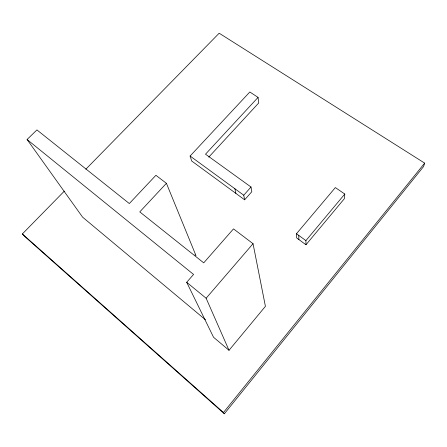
<?xml version="1.0" encoding="UTF-8"?>
<svg xmlns="http://www.w3.org/2000/svg" width="447" height="447" viewBox="0 0 447 447"><rect width="100%" height="100%" fill="white"/><g stroke="black" fill="none" stroke-linecap="round" stroke-linejoin="round"><path stroke-width="0.67" d="M344.799 194.037L344.33 198.731L305.977 244.766L296.679 237.949L296.478 233.725L335.351 187.584L344.799 194.037L305.91 240.615L305.977 244.766M85.841 169.201L219.175 33.212L424.65 163.116L423.622 166.491L224.355 413.788L24.892 236.625L22.35 233.954L64.351 191.115M224.355 413.788L223.461 412.525L424.65 163.116M27.083 139.503L193.562 274.452L186.69 282.297L213.543 337.262L229.015 350.297L265.412 306.34L253.041 243.693L233.502 228.881L203.726 262.858L139.777 211.889L166.413 183.304L155.908 175.297L129.317 203.553L36.928 129.921L27.083 139.503L82.594 217.153L205.491 319.789M229.015 350.297L206.128 298.238L253.041 243.693M244.649 199.815L251.806 191.713L251.007 187.019L205.503 154.198L258.059 97.401L249.828 91.981L190.098 156.037L191.668 160.981L244.649 199.815L243.744 195.21L190.098 156.037M243.744 195.21L251.007 187.019M208.76 157.132L258.729 102.955L258.059 97.401M296.478 233.725L305.91 240.615M194.92 254.762L195.987 255.617L166.413 183.304M186.69 282.297L206.128 298.238M22.35 233.954L223.461 412.525M234.859 188.723L235.876 193.383M298.741 235.379L298.909 239.586"/></g></svg>
